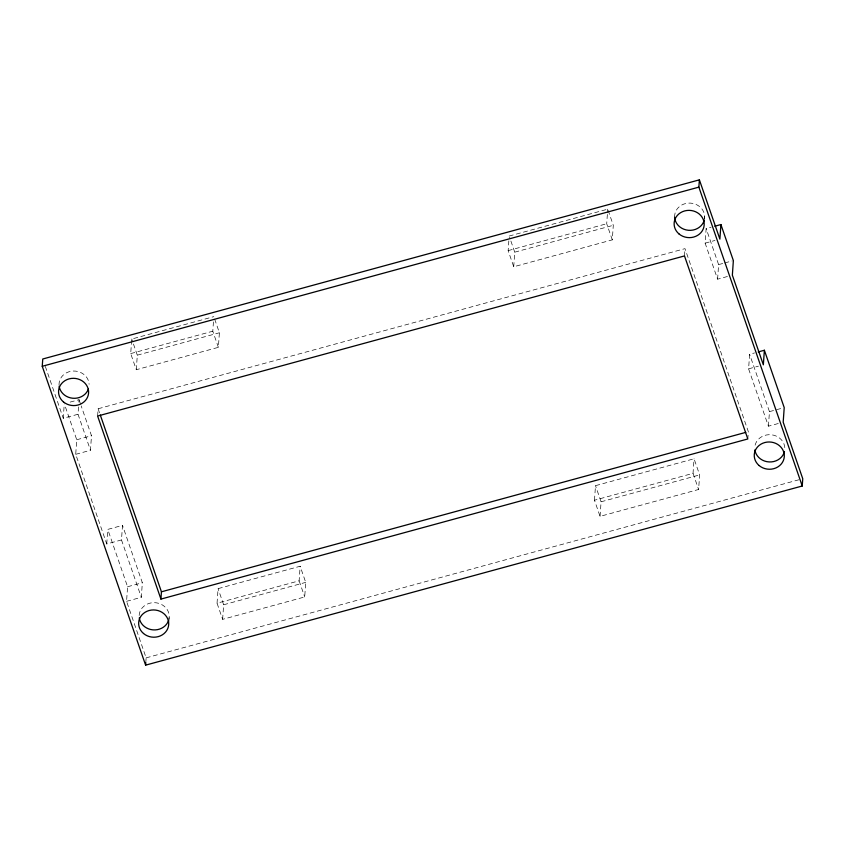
<?xml version="1.0" encoding="UTF-8"?>
<svg xmlns="http://www.w3.org/2000/svg" width="845" height="845" viewBox="0 0 845 845"><rect width="100%" height="100%" fill="white"/><g stroke="black" fill="none" stroke-linecap="round" stroke-linejoin="round"><path stroke-width="0.63" stroke-dasharray="4.22 3.17" d="M78.522 406.963L78.015 414.251L63.259 418.275L64.273 403.709M78.86 402.114L79.029 399.685L69.195 402.368M106.734 543.969L107.759 529.403L122.504 525.379L121.49 539.944L106.734 543.969L75.723 454.314L76.737 439.749L65.139 406.191M75.723 454.314L90.478 450.279L91.492 435.714L81.183 405.896M214.672 319.125L219.394 332.772L218.369 347.337L136.298 369.73L130.711 353.601L131.736 339.035L213.806 316.643M136.298 369.73L137.312 355.164L131.736 339.035M218.369 347.337L212.792 331.208L213.637 319.072M509.165 236.051L607.724 209.169L613.301 225.298L612.287 239.864L513.728 266.756L508.151 250.627L508.827 240.909M612.287 239.864L606.71 223.735L607.386 214.017M607.47 212.803L607.724 209.169M97.619 416.046L98.126 408.758L684.999 248.641L748.332 431.679L747.909 437.752M145.784 662.723L146.132 657.864L126.57 601.323L127.584 586.747L107.759 529.403M126.57 601.323L141.326 597.299L142.34 582.723L122.504 525.379M168.799 621.952L169.222 615.878M217.049 603.214L218.063 588.638L300.144 566.245L305.721 582.374L304.707 596.95L222.626 619.343L217.049 603.214L299.13 580.811L300.144 566.245M222.626 619.343L223.65 604.766L218.063 588.638M513.728 266.756L514.742 252.18L509.598 237.297M594.479 500.229L595.503 485.664L694.051 458.772L699.639 474.901L698.614 489.477L600.056 516.358L594.479 500.229L693.037 473.337L694.051 458.772M600.056 516.358L601.08 501.793L595.503 485.664M684.492 255.929L684.999 248.641M704.529 218.739L704.698 216.309M727.429 276.505L717.595 279.188L705.131 243.149L706.145 228.572L711.067 227.231M717.595 279.188L718.609 264.612L706.145 228.572M778.277 423.514L768.432 426.197L748.596 368.842L749.621 354.277L754.543 352.935M768.432 426.197L769.457 411.631L749.621 354.277M130.711 353.601L212.792 331.208M508.151 250.627L606.71 223.735M137.312 355.164L219.394 332.772M514.742 252.18L613.301 225.298M705.131 243.149L714.965 240.466M76.737 439.749L91.492 435.714M718.609 264.612L723.531 263.27M724.756 262.932L732.14 260.925M748.596 368.842L758.44 366.16M127.584 586.747L142.34 582.723M769.457 411.631L782.988 407.934M223.65 604.766L305.721 582.374M601.08 501.793L699.639 474.901M146.132 657.864L801.482 479.062M693.037 473.337L698.614 489.477M299.13 580.811L304.707 596.95M98.126 408.758L99.847 413.744M79.029 399.685L80.75 404.649M78.015 414.251L90.478 450.279M121.49 539.944L141.326 597.299M45.324 366.413L63.259 418.275M139.161 615.509A15.052 13.636 4 0 1 156.156 602.791A15.052 13.636 4 0 1 168.884 619.427M755.103 445.188A15.052 13.636 4 0 1 771.115 434.763A15.052 13.636 4 0 1 784.825 447.924M674.627 217.112A15.052 13.636 4 0 1 690.323 203.096A15.052 13.636 4 0 1 704.582 218.686M59.044 385.066A15.052 13.636 4 0 1 73.43 371.029A15.052 13.636 4 0 1 89.116 384.264"/><path stroke-width="1.27" d="M758.229 351.932L764.376 350.252L784.213 407.596L783.188 422.173L802.75 478.714L802.243 486.002L145.615 665.152L42.25 366.286L42.757 358.998L699.385 179.848L719.887 239.124L720.901 224.548L714.754 226.228M145.615 665.152L145.784 662.723M160.93 599.094L97.619 416.046L684.492 255.929L747.825 438.967L160.93 599.094L161.437 591.806L100.28 414.99M802.243 486.002L698.868 187.136L699.385 179.848M764.376 350.252L763.352 364.818L732.351 275.164L733.365 260.587L720.901 224.548M42.25 366.286L698.868 187.136M161.437 591.806L745.786 432.376M168.546 620.568A15.052 13.636 4 0 1 152.882 629.863A15.052 13.636 4 0 1 139.277 617.875M784.487 451.473A15.052 13.636 4 0 1 769.13 461.94A15.052 13.636 4 0 1 754.87 449.91M704.35 219.848A15.052 13.636 4 0 1 688.348 230.284A15.052 13.636 4 0 1 674.627 217.112M88.429 388.943A15.052 13.636 4 0 1 72.765 398.238A15.052 13.636 4 0 1 59.161 386.249M63.407 401.871A15.052 13.636 4 0 0 88.26 395.09A15.052 13.636 4 0 0 69.058 378.887A15.052 13.636 4 0 0 63.407 401.871M143.513 633.496A15.052 13.636 4 0 0 168.377 626.715A15.052 13.636 4 0 0 149.164 610.512A15.052 13.636 4 0 0 143.513 633.496M759.116 465.542A15.052 13.636 4 0 0 783.97 458.75A15.052 13.636 4 0 0 764.767 442.548A15.052 13.636 4 0 0 759.116 465.542M678.979 233.917A15.052 13.636 4 0 0 703.843 227.136A15.052 13.636 4 0 0 684.64 210.933A15.052 13.636 4 0 0 678.979 233.917"/></g></svg>
